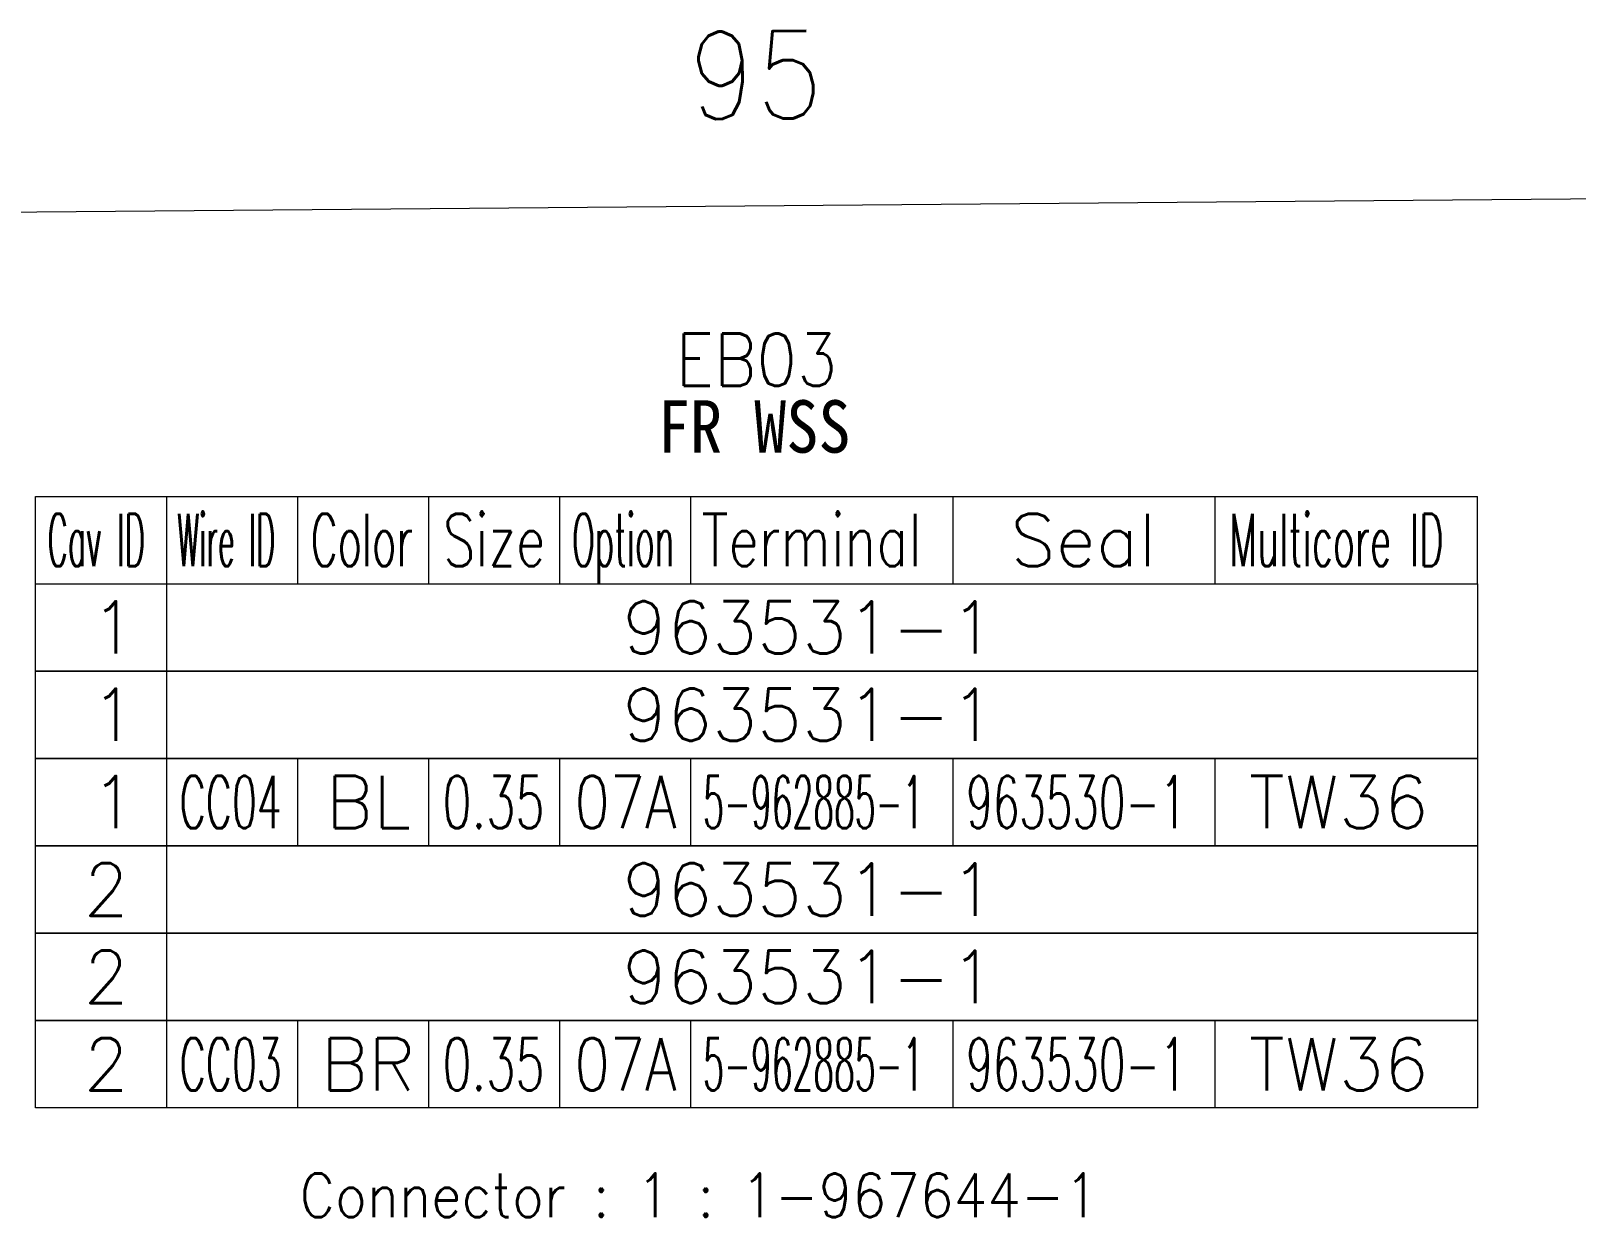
# Model space of a CAD drawing. Header units: inches. Extents: x 47316 to 59086, y 3141 to 11743.
# Drawn here: x 53733.3 to 53821.7, y 10075.1 to 10142.9 of the extents above; entities that cross this region are included whole.
import ezdxf

# ---------------------------------------------------------------- set-up
doc = ezdxf.new("R2010")
doc.units = ezdxf.units.IN
doc.header["$MEASUREMENT"] = 0
doc.styles.get("Standard").update_dxf_attribs({"font": ''})
doc.styles.get('Standard').set_extended_font_data('SimSun')
doc.linetypes.add('_VH_FELT_TAPE', pattern='A,0.4,-0.7,["FELT",Standard,S=0.3,R=0,X=-0.5,Y=-0.15],-0.7', length=1.8)

msp = doc.modelspace()

# ---------------------------------------------------------------- linework, layer by layer
at = {"color": 0, "linetype": '_VH_FELT_TAPE', "lineweight": 15, "ltscale": 5}
msp.add_line((53892.616, 10133.919), (53656.702, 10131.921), dxfattribs=at)
at = {"color": 0, "linetype": 'Continuous', "lineweight": 15}
for p, q in [((53733.595, 10116.308), (53816.095, 10116.308)), ((53733.595, 10111.308), (53733.595, 10116.308)), ((53733.595, 10111.308), (53816.095, 10111.308))]:
    msp.add_line(p, q, dxfattribs=at)
at = {"color": 7, "linetype": 'Continuous', "lineweight": 15}
for p, q in [((53741.095, 10111.308), (53741.095, 10116.308)), ((53748.595, 10111.308), (53748.595, 10116.308)), ((53756.095, 10111.308), (53756.095, 10116.308)), ((53763.595, 10111.308), (53763.595, 10116.308)), ((53771.095, 10111.308), (53771.095, 10116.308)), ((53786.095, 10111.308), (53786.095, 10116.308)), ((53801.095, 10111.308), (53801.095, 10116.308)), ((53816.095, 10111.308), (53816.095, 10116.308))]:
    msp.add_line(p, q, dxfattribs=at)
at = {"color": 102, "linetype": 'Continuous', "lineweight": 15}
for p, q in [((53741.095, 10106.308), (53741.095, 10111.308)), ((53741.095, 10101.308), (53741.095, 10106.308)), ((53741.095, 10096.308), (53741.095, 10101.308)), ((53748.595, 10096.308), (53748.595, 10101.308)), ((53756.095, 10096.308), (53756.095, 10101.308)), ((53763.595, 10096.308), (53763.595, 10101.308)), ((53771.095, 10096.308), (53771.095, 10101.308)), ((53786.095, 10096.308), (53786.095, 10101.308)), ((53801.095, 10096.308), (53801.095, 10101.308)), ((53741.095, 10091.308), (53741.095, 10096.308)), ((53741.095, 10086.308), (53741.095, 10091.308)), ((53741.095, 10081.308), (53741.095, 10086.308)), ((53748.595, 10081.308), (53748.595, 10086.308)), ((53756.095, 10081.308), (53756.095, 10086.308)), ((53763.595, 10081.308), (53763.595, 10086.308)), ((53771.095, 10081.308), (53771.095, 10086.308)), ((53786.095, 10081.308), (53786.095, 10086.308)), ((53801.095, 10081.308), (53801.095, 10086.308))]:
    msp.add_line(p, q, dxfattribs=at)
at = {"color": 0, "linetype": 'Continuous', "lineweight": 15}
for points in [[(53733.595, 10106.308), (53733.595, 10111.308), (53816.095, 10111.308), (53816.095, 10106.308)], [(53733.595, 10101.308), (53733.595, 10106.308), (53816.095, 10106.308), (53816.095, 10101.308)], [(53733.595, 10096.308), (53733.595, 10101.308), (53816.095, 10101.308), (53816.095, 10096.308)], [(53733.595, 10091.308), (53733.595, 10096.308), (53816.095, 10096.308), (53816.095, 10091.308)], [(53733.595, 10086.308), (53733.595, 10091.308), (53816.095, 10091.308), (53816.095, 10086.308)], [(53733.595, 10081.308), (53733.595, 10086.308), (53816.095, 10086.308), (53816.095, 10081.308)]]:
    msp.add_lwpolyline(points, close=True, dxfattribs=at)

# ---------------------------------------------------------------- texts
at = {"color": 7, "linetype": '_VH_FELT_TAPE', "lineweight": 18, "ltscale": 5, "insert": (53770.931, 10142.889), "char_height": 5, "width": 8.57143, "attachment_point": 1, "rotation": 0.48542}
msp.add_mtext('\\Fromans.shx;\\W0.9000000000;\\T1.0000000000;\\o\\l95', dxfattribs=at)
at = {"color": 6, "linetype": 'Continuous', "lineweight": 20, "char_height": 3, "attachment_point": 1}
for s, insert, width in [('\\Fromans.shx;\\W0.9000000000;\\T1.0000000000;\\o\\lEB03', (53770.217, 10125.626), 10.28571), ('\\f黑体|b0|i0|c1|p0;\\W0.9000000000;\\T1.0000000000;\\o\\lFR WSS', (53769.203, 10121.808), 11.64944)]:
    msp.add_mtext(s, dxfattribs=dict(at, insert=insert, width=width))
at = {"color": 7, "linetype": 'Continuous', "lineweight": 15, "char_height": 3, "attachment_point": 1}
for s, insert, width in [('\\Fromans.shx;\\W0.4292452830;\\T1.0000000000;\\o\\lCav ID', (53734.279, 10115.308), 6.5), ('\\Fromans.shx;\\W0.4026548673;\\T1.0000000000;\\o\\lWire ID', (53741.711, 10115.308), 6.5), ('\\Fromans.shx;\\W0.5687500000;\\T1.0000000000;\\o\\lColor', (53749.339, 10115.308), 6.5), ('\\Fromans.shx;\\W0.7222222222;\\T1.0000000000;\\o\\lSize', (53756.905, 10115.308), 6.5), ('\\Fromans.shx;\\W0.4595959596;\\T1.0000000000;\\o\\lOption', (53764.292, 10115.308), 6.5), ('\\Fromans.shx;\\W0.7480916031;\\T1.0000000000;\\o\\lTerminal', (53771.702, 10115.308), 14), ('\\Fromans.shx;\\W1.0000000000;\\T1.0000000000;\\o\\lSeal', (53789.381, 10115.308), 9.28571), ('\\Fromans.shx;\\W0.5185185185;\\T1.0000000000;\\o\\lMulticore ID', (53801.892, 10115.308), 14), ('\\Fromans.shx;\\W1.0000000000;\\T1.0000000000;\\o\\l1', (53736.774, 10110.308), 2.85714), ('\\Fromans.shx;\\W1.0000000000;\\T1.0000000000;\\o\\l1', (53736.774, 10105.308), 2.85714), ('\\Fromans.shx;\\W1.0000000000;\\T1.0000000000;\\o\\l1', (53736.774, 10100.308), 2.85714), ('\\Fromans.shx;\\W1.0000000000;\\T1.0000000000;\\o\\l2', (53736.345, 10095.308), 2.85714), ('\\Fromans.shx;\\W1.0000000000;\\T1.0000000000;\\o\\l2', (53736.345, 10090.308), 2.85714), ('\\Fromans.shx;\\W1.0000000000;\\T1.0000000000;\\o\\l2', (53736.345, 10085.308), 2.85714)]:
    msp.add_mtext(s, dxfattribs=dict(at, insert=insert, width=width))
at = {"color": 21, "linetype": 'Continuous', "lineweight": 15, "char_height": 3, "attachment_point": 1}
for s, insert, width in [('\\Fromans.shx;\\W1.0000000000;\\T1.0000000000;\\o\\l963531-1', (53767.167, 10110.308), 23.71429), ('\\Fromans.shx;\\W1.0000000000;\\T1.0000000000;\\o\\l963531-1', (53767.167, 10105.308), 23.71429), ('\\Fromans.shx;\\W0.5548780488;\\T1.0000000000;\\o\\lCC04', (53741.833, 10100.308), 6.5), ('\\Fromans.shx;\\W0.6500000000;\\T1.0000000000;\\o\\l0.35', (53756.874, 10100.308), 6.5), ('\\Fromans.shx;\\W0.4622641509;\\T1.0000000000;\\o\\l5-962885-1', (53771.794, 10100.308), 14), ('\\Fromans.shx;\\W1.0000000000;\\T1.0000000000;\\o\\lTW36', (53803.024, 10100.308), 11.42857), ('\\Fromans.shx;\\W1.0000000000;\\T1.0000000000;\\o\\l963531-1', (53767.167, 10095.308), 23.71429), ('\\Fromans.shx;\\W1.0000000000;\\T1.0000000000;\\o\\l963531-1', (53767.167, 10090.308), 23.71429), ('\\Fromans.shx;\\W0.5548780488;\\T1.0000000000;\\o\\lCC03', (53741.833, 10085.308), 6.5), ('\\Fromans.shx;\\W0.6500000000;\\T1.0000000000;\\o\\l0.35', (53756.874, 10085.308), 6.5), ('\\Fromans.shx;\\W0.4622641509;\\T1.0000000000;\\o\\l5-962885-1', (53771.794, 10085.308), 14), ('\\Fromans.shx;\\W1.0000000000;\\T1.0000000000;\\o\\lTW36', (53803.024, 10085.308), 11.42857)]:
    msp.add_mtext(s, dxfattribs=dict(at, insert=insert, width=width))
at = {"color": 140, "linetype": 'Continuous', "lineweight": 15, "char_height": 3, "attachment_point": 1}
for s, insert, width in [('\\Fromans.shx;\\W1.0000000000;\\T1.0000000000;\\o\\lBL', (53750.203, 10100.308), 5.42857), ('\\Fromans.shx;\\W0.7844827586;\\T1.0000000000;\\o\\l07A', (53764.432, 10100.308), 6.5), ('\\Fromans.shx;\\W0.5903614458;\\T1.0000000000;\\o\\l963530-1', (53786.848, 10100.308), 14), ('\\Fromans.shx;\\W1.0000000000;\\T1.0000000000;\\o\\lBR', (53749.917, 10085.308), 6), ('\\Fromans.shx;\\W0.7844827586;\\T1.0000000000;\\o\\l07A', (53764.432, 10085.308), 6.5), ('\\Fromans.shx;\\W0.5903614458;\\T1.0000000000;\\o\\l963530-1', (53786.848, 10085.308), 14)]:
    msp.add_mtext(s, dxfattribs=dict(at, insert=insert, width=width))
at = {"color": 42, "linetype": 'Continuous', "lineweight": 15, "insert": (53748.703, 10077.558), "char_height": 2.5, "width": 52.92857, "attachment_point": 1}
msp.add_mtext('\\Fromans.shx;\\W0.9000000000;\\T1.0000000000;\\o\\lConnector : 1 : 1-967644-1', dxfattribs=at)

doc.saveas('drawing.dxf')
